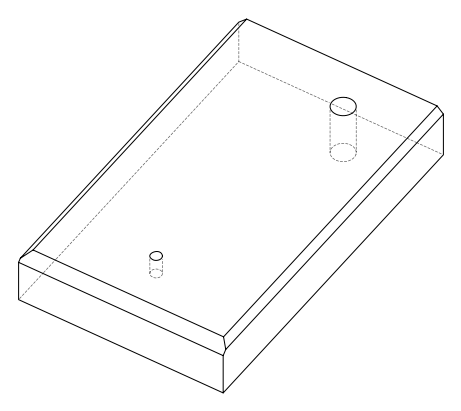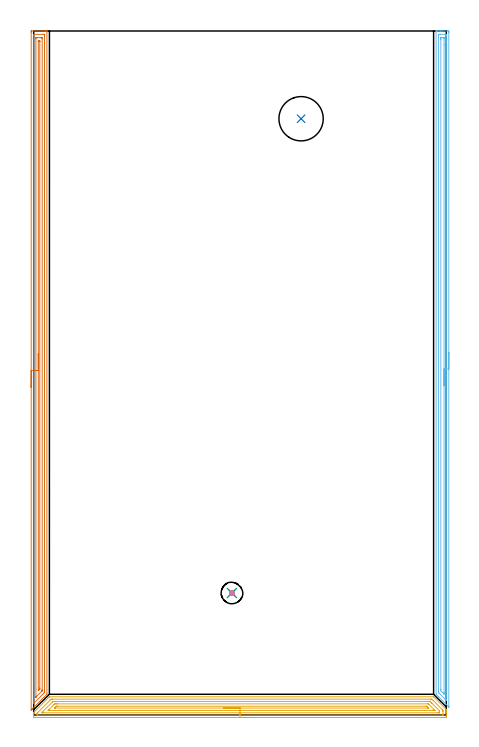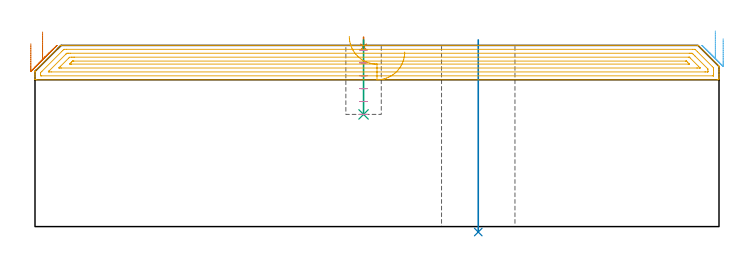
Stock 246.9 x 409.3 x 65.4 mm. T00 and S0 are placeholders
(PLAN: 7 operations, 4 tool changes, 33.5 min)
(1 SPOT_DRILL | STEP1POCKET | NXT0321_9005460120000 | 0.03 min | 1 mm3)
(2 INDEXABLE_INSERT_DRILL_THROUGH_HOLE_FROM_SOLID | STEP1HOLE | NXT0302_024 | 0.28 min | 36039 mm3)
(3 DRILL_BLIND_HOLE_INTO_CENTER | STEP1POCKET | NXT0301_089 | 0.11 min | 2556 mm3)
(4 MILL_ROUGH_BLIND_HOLE_CONTOUR | STEP1POCKET | NXT0201_013 | Spiral | 0.33 min | 644 mm3)
(5 AREA_MILL | FG_CHAMFER_SURFACE | UGT0205_001 | 9.86 min | 18984 mm3)
(6 AREA_MILL_1 | FG_CHAMFER_SURFACE_1 | UGT0205_001 | 9.83 min | 11533 mm3)
(7 AREA_MILL_2 | FG_CHAMFER_SURFACE_2 | UGT0205_001 | 13.05 min | 17671 mm3)
(TOOL NXT0321_9005460120000 | NC Spot Drill, 142deg, 12mm, Carbide, Uncoated | D12 PA142 FL30 Z2)
(TOOL NXT0302_024 | Index. Insert Drill 26.5mm [880-D2650L32-03] | D26.5 PA176 FL80 Z2)
(TOOL NXT0301_089 | Carbide Drill 11.8mm [860.1-1180-035A1-MM 2214] | D11.8 PA140 FL55 Z2)
(TOOL NXT0201_013 | ENDMILL 10mm | D10 FL30 Z4)
(TOOL UGT0205_001 | Chamfer Mill 20 x 3 x 45 deg. | D20 FL50 Z2)
(OP 1 SPOT_DRILL)
G17 G21 G94 G90
T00 M6
G54
G17 G0 G90 X118.6 Y73. S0 M3
G43 Z75.4 H0
G94 G81 G98 Z64.849 F250. R68.4
G80
M5
M2
(OP 2 INDEXABLE_INSERT_DRILL_THROUGH_HOLE_FROM_SOLID)
G17 G21 G94 G90
T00 M6
G54
G17 G0 G90 X160. Y356.8 S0 M3
G43 Z75.4 H1
G94 G81 G98 Z-1.963 F250. R67.4
G80
M5
M2
(OP 3 DRILL_BLIND_HOLE_INTO_CENTER)
G17 G21 G94 G90
T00 M6
G54
G17 G0 G90 X118.6 Y73. S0 M3
G43 Z75.4 H1
G94 G81 G98 Z40.5 F250. R67.4
G80
M5
M2
(OP 4 MILL_ROUGH_BLIND_HOLE_CONTOUR)
G17 G21 G94 G90
T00 M6
G54
G17 G0 G90 X118.6 Y73. S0 M3
G43 Z75.4 H0
Z63.75
G94 G3 X119.234 Y73.766 R0.645 F250.
X118.338 Y74.375 R0.766
X117.225 Y72.738 R1.4
X118.338 Y74.375 R-1.4
X117.781 Y73.556 R0.7
X118.6 Y73. R0.7
G0 Z59.1
G3 X119.234 Y73.766 R0.645
X118.338 Y74.375 R0.766
X117.225 Y72.738 R1.4
X118.338 Y74.375 R-1.4
X117.781 Y73.556 R0.7
X118.6 Y73. R0.7
G0 Z54.45
G3 X119.234 Y73.766 R0.645
X118.338 Y74.375 R0.766
X117.225 Y72.738 R1.4
X118.338 Y74.375 R-1.4
X117.781 Y73.556 R0.7
X118.6 Y73. R0.7
G0 Z49.8
G3 X119.234 Y73.766 R0.645
X118.338 Y74.375 R0.766
X117.225 Y72.738 R1.4
X118.338 Y74.375 R-1.4
X117.781 Y73.556 R0.7
X118.6 Y73. R0.7
G0 Z45.15
G3 X119.234 Y73.766 R0.645
X118.338 Y74.375 R0.766
X117.225 Y72.738 R1.4
X118.338 Y74.375 R-1.4
X117.781 Y73.556 R0.7
X118.6 Y73. R0.7
G0 Z40.5
G3 X119.234 Y73.766 R0.645
X118.338 Y74.375 R0.766
X117.225 Y72.738 R1.4
X118.338 Y74.375 R-1.4
X117.781 Y73.556 R0.7
X118.6 Y73. R0.7
G0 Z75.4
M5
M2
(OP 5 AREA_MILL)
G17 G21 G94 G90
T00 M6
G54
G17 G0 G90 X133.45 Y-1.5 S1061 M3
G43 Z75.4 H0
Z63.
G94 G1 X133.412 Z62.128 F250.
X133.298 Z61.263
X133.109 Z60.412
X132.847 Z59.58
X132.513 Z58.774
X132.11 Z58.
X131.642 Z57.264
X131.11 Z56.572
X130.521 Z55.929
X129.878 Z55.34
X129.186 Z54.808
X128.45 Z54.34
X127.676 Z53.937
X126.87 Z53.603
X126.038 Z53.341
X125.186 Z53.152
X124.322 Z53.038
X123.45 Z53.
X0.618
X0.405 Y-1.498 Z53.002
X0.003 Y-1.491 Z53.005
X0. Y-1.373 Z53.124
Y-0.153 Z54.342
Y0.523 Z55.022
Y1.274 Z55.773
X0.003 Y1.445 Z55.938
X0.01 Y1.51 Z56.003
X0.111 Y1.612 Z56.109
X9.376 Y10.877 Z65.376
X9.384 Y10.883 Z65.382
X9.404 Y10.894 Z65.39
X9.551 Y10.9 Z65.4
X239.136
X239.296 Y10.894 Z65.39
X239.319 Y10.881 Z65.38
X246.729 Y3.472 Z57.97
X246.822 Y3.376 Z57.874
X246.89 Y3.306 Z57.803
X246.9 Y3.038 Z57.538
Y2.287 Z56.787
Y1.612 Z56.107
Y0.391 Z54.888
Y-0.153 Z54.342
Y-0.763 Z53.732
X246.897 Y-1.036 Z53.46
X246.891 Y-1.491 Z53.005
X246.747 Y-1.495 Z53.002
X246.282 Y-1.5 Z53.
X123.45
Y-0.086 Z54.414
X2.404 Y-0.085 Z54.415
X2.335
X2.027 Y-0.079 Z54.421
X2.01 Y0.021 Z54.521
X2.004 Y0.243 Z54.743
Y0.729 Z55.229
X2.007 Y0.929 Z55.429
X2.01 Y1.027 Z55.527
X2.045 Y1.084 Z55.584
X2.404 Y1.454 Z55.954
X2.483 Y1.534 Z56.034
X9.621 Y8.671 Z63.171
X10.033 Y9.076 Z63.576
X10.444 Y9.479 Z63.979
X10.518 Y9.481 Z63.981
X11.338 Y9.485 Z63.985
X11.406 Y9.486 Z63.986
X237.418 Y9.485 Z63.985
X238.242 Y9.479 Z63.979
X239.078 Y8.671 Z63.171
X239.136 Y8.614 Z63.114
X244.496 Y3.253 Z57.753
X244.869 Y2.87 Z57.37
X244.89 Y2.494 Z56.994
X244.897 Y2.097 Z56.597
X244.9 Y0.729 Z55.229
X244.898 Y0.331 Z54.831
X244.89 Y-0.069 Z54.431
X244.887 Y-0.08 Z54.42
X244.881 Y-0.082 Z54.418
X244.857 Y-0.084 Z54.416
X244.805 Y-0.086 Z54.414
X244.702
X123.45
Y1.328 Z55.828
X5.978 Y1.329 Z55.829
X5.37 Y1.33 Z55.83
X5.084 Y1.332 Z55.832
X4.814 Y1.335 Z55.835
X5.02 Y1.612 Z56.112
X5.049 Y1.647 Z56.147
X5.084 Y1.685 Z56.185
X11.188 Y7.788 Z62.288
X11.263 Y7.862 Z62.362
X11.338 Y7.932 Z62.432
X11.494 Y8.064 Z62.564
X11.641 Y8.067 Z62.567
X11.945 Y8.07 Z62.57
X12.231 Y8.071 Z62.571
X12.838
X236.169
X236.456
X237.067 Y8.067 Z62.567
X237.201 Y8.065 Z62.565
X237.349 Y7.939 Z62.439
X237.506 Y7.788 Z62.288
X238.242 Y7.058 Z61.558
X238.395 Y6.906 Z61.406
X242.709 Y2.59 Z57.09
X242.801 Y2.494 Z56.994
X242.89 Y2.397 Z56.897
X242.896 Y2.31 Z56.81
X242.898 Y1.612 Z56.112
X242.897 Y1.426 Z55.926
X242.89 Y1.361 Z55.861
X242.88 Y1.335 Z55.835
X242.852 Y1.334 Z55.834
X242.709 Y1.331 Z55.831
X242.102 Y1.329 Z55.829
X241.816 Y1.328 Z55.828
X123.45
Y2.743 Z57.243
X9.551
X9.298 Y2.744 Z57.244
X8.763 Y2.748 Z57.248
X8.658 Y2.75 Z57.25
X8.649 Y2.789 Z57.289
X8.658 Y2.805 Z57.305
X8.944 Y3.094 Z57.594
X9.225 Y3.376 Z57.876
X12.051 Y6.202 Z60.702
X12.231 Y6.38 Z60.88
X12.5 Y6.64 Z61.14
X13.124 Y6.652 Z61.152
X13.378 Y6.655 Z61.155
X14.018 Y6.657 Z61.157
X14.269
X235.815
X236.135 Y6.654 Z61.154
X236.174 Y6.652 Z61.152
X236.19 Y6.649 Z61.149
X236.223 Y6.62 Z61.12
X236.328 Y6.521 Z61.021
X236.456 Y6.395 Z60.895
X239.474 Y3.376 Z57.876
X240.029 Y2.818 Z57.318
X240.078 Y2.761 Z57.261
X240.08 Y2.749 Z57.249
X240.029 Y2.748 Z57.248
X239.775 Y2.745 Z57.245
X239.136 Y2.743 Z57.243
X238.884
X123.45
Y4.157 Z58.657
X13.124
X13.021 Y4.158 Z58.658
X12.815 Y4.163 Z58.663
X12.482 Y4.172 Z58.672
X12.564 Y4.259 Z58.759
X12.84 Y4.54 Z59.04
X13.124 Y4.826 Z59.326
X13.283 Y4.985 Z59.485
X13.44 Y5.141 Z59.641
X13.506 Y5.203 Z59.703
X13.536 Y5.227 Z59.727
X13.55 Y5.236 Z59.736
X13.605 Y5.238 Z59.738
X13.811 Y5.242 Z59.742
X13.915 Y5.243 Z59.743
X14.018
X234.772
X234.979 Y5.241 Z59.741
X235.116 Y5.238 Z59.738
X235.156 Y5.235 Z59.735
X235.165 Y5.23 Z59.73
X235.186 Y5.213 Z59.713
X235.26 Y5.141 Z59.641
X235.562 Y4.84 Z59.34
X236.143 Y4.259 Z58.759
X236.224 Y4.176 Z58.676
X236.233 Y4.164 Z58.664
Y4.163 Z58.663
X236.222 Y4.162 Z58.662
X236.113 Y4.159 Z58.659
X235.975 Y4.157 Z58.657
X235.769
X123.45
X122.578 Z58.695
X121.714 Z58.809
X120.862 Z58.998
X120.03 Z59.26
X119.224 Z59.594
X118.45 Z59.997
X117.714 Z60.465
X117.022 Z60.996
X116.379 Z61.586
X115.79 Z62.229
X115.258 Z62.921
X114.79 Z63.657
X114.387 Z64.431
X114.053 Z65.237
X113.791 Z66.069
X113.602 Z66.92
X113.488 Z67.785
X113.45 Z68.657
G0 Z75.4
M5
M2
(OP 6 AREA_MILL_1)
G17 G21 G94 G90
T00 M6
G54
G17 G0 G90 X248.4 Y217.05 S1061 M3
G43 Z75.4 H0
Z67.8
G94 G1 Y217.012 Z66.928 F250.
Y216.898 Z66.064
Y216.709 Z65.212
Y216.447 Z64.38
Y216.113 Z63.574
Y215.71 Z62.8
Y215.242 Z62.064
Y214.71 Z61.372
Y214.121 Z60.729
Y213.478 Z60.14
Y212.786 Z59.608
Y212.05 Z59.14
Y211.276 Z58.737
Y210.47 Z58.403
Y209.638 Z58.141
Y208.786 Z57.952
Y207.922 Z57.838
Y207.05 Z57.8
Y4.949
X248.396 Y4.84 Z57.796
X248.393 Y4.824 Z57.798
X248.391 Y4.817 Z57.8
X248.349 Y4.847 Z57.842
X248.232 Y4.966 Z57.965
X248.217 Y4.982 Z57.98
X241.985 Y11.214 Z64.213
X241.065 Y12.134 Z65.134
X240.887 Y12.314 Z65.311
X240.803 Y12.405 Z65.389
X240.8 Y12.581 Z65.4
Y409.118
X240.803 Y409.29 Z65.388
X240.925 Y409.297 Z65.267
X241.055 Y409.3 Z65.145
X241.277 Z64.923
X241.985 Z64.21
X243.211 Z62.986
X243.728 Z62.466
X244.341 Z61.854
X247.828 Z58.37
X248.086 Y409.296 Z58.111
X248.394 Y409.29 Z57.804
X248.398 Y408.991 Z57.801
X248.4 Y408.671 Z57.8
Y408.35
Y207.05
X246.986 Z59.214
X246.985 Y9.005 Z59.215
X246.984 Y8.814 Z59.216
X246.981 Y8.719 Z59.219
X246.98 Y8.687 Z59.22
X246.957 Y8.705 Z59.243
X246.647 Y9.005 Z59.553
X246.343 Y9.307 Z59.857
X245.75 Y9.899 Z60.45
X242.52 Y13.131 Z63.68
X242.349 Y13.304 Z63.851
X242.264 Y13.394 Z63.936
X242.224 Y13.437 Z63.976
X242.221 Y13.476 Z63.979
X242.216 Y14.133 Z63.984
X242.215 Y14.37 Z63.985
X242.214 Y15.029 Z63.986
X242.215 Y406.648 Z63.985
X242.216 Y406.883 Z63.984
X242.22 Y407.212 Z63.98
X242.221 Y407.285 Z63.979
X242.315 Y407.292 Z63.885
X242.453 Y407.298 Z63.747
X242.857 Y407.299 Z63.343
X243.322 Y407.3 Z62.878
X245.937 Z60.263
X246.343 Z59.857
X246.81 Y407.298 Z59.39
X246.947 Y407.293 Z59.253
X246.975 Y407.291 Z59.225
X246.979 Y407.242 Z59.221
X246.983 Y407.121 Z59.217
X246.985 Y406.883 Z59.215
X246.986 Y406.224 Z59.214
Y403.112
Y207.05
X245.572 Z60.628
X245.571 Y13.373 Z60.629
X245.566 Y12.582 Z60.634
X245.565 Y12.566 Z60.635
X245.526 Y12.582 Z60.674
X245.472 Y12.631 Z60.728
X244.623 Y13.476 Z61.577
X243.636 Y14.465 Z62.564
X243.629 Y15.264 Z62.571
Y15.366
X243.628 Y404.303 Z62.572
X243.63 Y405.095 Z62.57
X243.631 Y405.194 Z62.569
X243.635 Y405.29 Z62.565
X243.728 Y405.292 Z62.472
X244.401 Y405.299 Z61.799
X244.6 Y405.3 Z61.6
X245.272 Z60.928
X245.472 Y405.297 Z60.728
X245.538 Y405.293 Z60.662
X245.557 Y405.291 Z60.643
X245.565 Y405.264 Z60.635
X245.568 Y405.197 Z60.632
X245.57 Y405.095 Z60.63
X245.572 Y401.12 Z60.628
Y207.05
Y206.178 Z60.667
Y205.314 Z60.78
Y204.462 Z60.969
Y203.63 Z61.232
Y202.824 Z61.565
Y202.05 Z61.968
Y201.314 Z62.437
Y200.622 Z62.968
Y199.979 Z63.557
Y199.39 Z64.201
Y198.858 Z64.893
Y198.39 Z65.628
Y197.987 Z66.402
Y197.653 Z67.208
Y197.391 Z68.04
Y197.202 Z68.892
Y197.088 Z69.757
Y197.05 Z70.628
G0 Z75.4
M5
M2
(OP 7 AREA_MILL_2)
G17 G21 G94 G90
T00 M6
G54
G17 G0 G90 X-1.5 Y196.15 S1061 M3
G43 Z75.4 H0
Z66.
G94 G1 Y196.188 Z65.128 F250.
Y196.302 Z64.264
Y196.491 Z63.412
Y196.753 Z62.58
Y197.087 Z61.774
Y197.49 Z61.
Y197.959 Z60.264
Y198.49 Z59.572
Y199.079 Z58.929
Y199.722 Z58.34
Y200.414 Z57.809
Y201.15 Z57.34
Y201.924 Z56.937
Y202.73 Z56.603
Y203.562 Z56.341
Y204.414 Z56.152
Y205.278 Z56.038
Y206.15 Z56.
Y408.671
X-1.495 Y409.228 Z56.003
X-1.492 Y409.29 Z56.006
X-1.424 Y409.3 Z56.073
X4.946 Z62.441
X6.337 Z63.833
X6.692 Z64.187
X7.403 Z64.903
X7.628 Z65.128
X7.766 Y409.297 Z65.258
X7.897 Y409.29 Z65.389
X7.9 Y409.118 Z65.4
Y12.57
X7.897 Y12.405 Z65.389
X7.809 Y12.308 Z65.307
X3.637 Y8.136 Z61.136
X-0.595 Y3.904 Z56.903
X-0.729 Y3.769 Z56.767
X-0.87 Y3.629 Z56.628
X-1.021 Y3.478 Z56.477
X-1.165 Y3.332 Z56.33
X-1.317 Y3.182 Z56.181
X-1.477 Y3.023 Z56.021
X-1.496 Y3.012 Z56.002
X-1.499 Y3.011 Z55.999
X-1.5 Y3.182 Z56.
Y206.15
X-0.086 Z57.414
X-0.085 Y406.883 Z57.415
X-0.084 Y407.224 Z57.416
X-0.082 Y407.266 Z57.418
X-0.08 Y407.282 Z57.42
X-0.069 Y407.29 Z57.431
X0.038 Y407.295 Z57.538
X0.174 Y407.299 Z57.674
X5.819 Y407.3 Z63.319
X6.287 Y407.298 Z63.787
X6.439 Y407.293 Z63.939
X6.469 Y407.29 Z63.969
X6.479 Y407.239 Z63.979
X6.483 Y407.098 Z63.983
X6.484 Y406.883 Z63.984
X6.486 Y406.2 Z63.986
Y405.989
X6.485 Y14.359 Z63.985
X6.481 Y13.681 Z63.981
X6.479 Y13.465 Z63.979
X6.157 Y13.119 Z63.657
X5.819 Y12.771 Z63.319
X5.721 Y12.671 Z63.221
X0.255 Y7.206 Z57.755
X0.05 Y7.006 Z57.55
X-0.027 Y6.934 Z57.473
X-0.079 Y6.891 Z57.421
X-0.082 Y6.99 Z57.418
X-0.084 Y7.206 Z57.416
X-0.085 Y7.61 Z57.415
X-0.086 Y7.888 Z57.414
Y206.15
X1.328 Z58.828
X1.329 Y405.094 Z58.829
X1.33 Y405.221 Z58.83
X1.333 Y405.265 Z58.833
X1.335 Y405.29 Z58.835
X1.354 Y405.292 Z58.854
X1.454 Y405.295 Z58.954
X2.126 Y405.3 Z59.626
X2.327 Z59.827
X3.872 Z61.372
X4.746 Z62.246
X4.946 Y405.297 Z62.446
X5.013 Y405.294 Z62.513
X5.06 Y405.29 Z62.56
X5.064 Y405.222 Z62.564
X5.069 Y405.094 Z62.569
X5.071 Y404.967 Z62.571
Y15.125
X5.069 Y14.742 Z62.569
X5.066 Y14.551 Z62.566
X5.065 Y14.505 Z62.565
X5.051 Y14.463 Z62.551
X4.959 Y14.359 Z62.459
X4.953 Y14.352 Z62.453
X1.419 Y10.818 Z58.919
X1.38 Y10.782 Z58.88
X1.356 Y10.767 Z58.856
X1.334 Y10.759 Z58.834
X1.332 Y10.782 Z58.832
X1.33 Y10.814 Z58.83
X1.329 Y10.91 Z58.829
X1.328 Y206.15 Z58.828
X2.743 Z60.243
Y403.037
X2.744 Y403.161 Z60.244
X2.747 Y403.244 Z60.247
X2.749 Y403.285 Z60.249
X2.768 Y403.29 Z60.268
X3.206 Y403.3 Z60.706
X3.631 Y403.292 Z61.131
X3.651 Y403.29 Z61.151
X3.654 Y403.274 Z61.154
X3.656 Y403.239 Z61.156
X3.657 Y403.195 Z61.157
Y403.152
Y16.147
X3.656 Y15.68 Z61.156
X3.653 Y15.573 Z61.153
X3.65 Y15.523 Z61.15
X3.626 Y15.487 Z61.126
X3.403 Y15.253 Z60.903
X3.301 Y15.15 Z60.801
X3.2 Y15.049 Z60.7
X2.856 Y14.711 Z60.356
X2.786 Y14.646 Z60.286
X2.749 Y14.62 Z60.249
X2.745 Y14.675 Z60.245
X2.744 Y14.717 Z60.244
X2.743 Y14.827 Z60.243
Y15.253
Y206.15
Y207.022 Z60.281
Y207.887 Z60.395
Y208.738 Z60.583
Y209.57 Z60.846
Y210.376 Z61.18
Y211.15 Z61.582
Y211.886 Z62.051
Y212.578 Z62.582
Y213.221 Z63.172
Y213.81 Z63.815
Y214.342 Z64.507
Y214.81 Z65.243
Y215.213 Z66.017
Y215.547 Z66.822
Y215.809 Z67.655
Y215.998 Z68.506
Y216.112 Z69.371
Y216.15 Z70.243
G0 Z75.4
M5
M2
